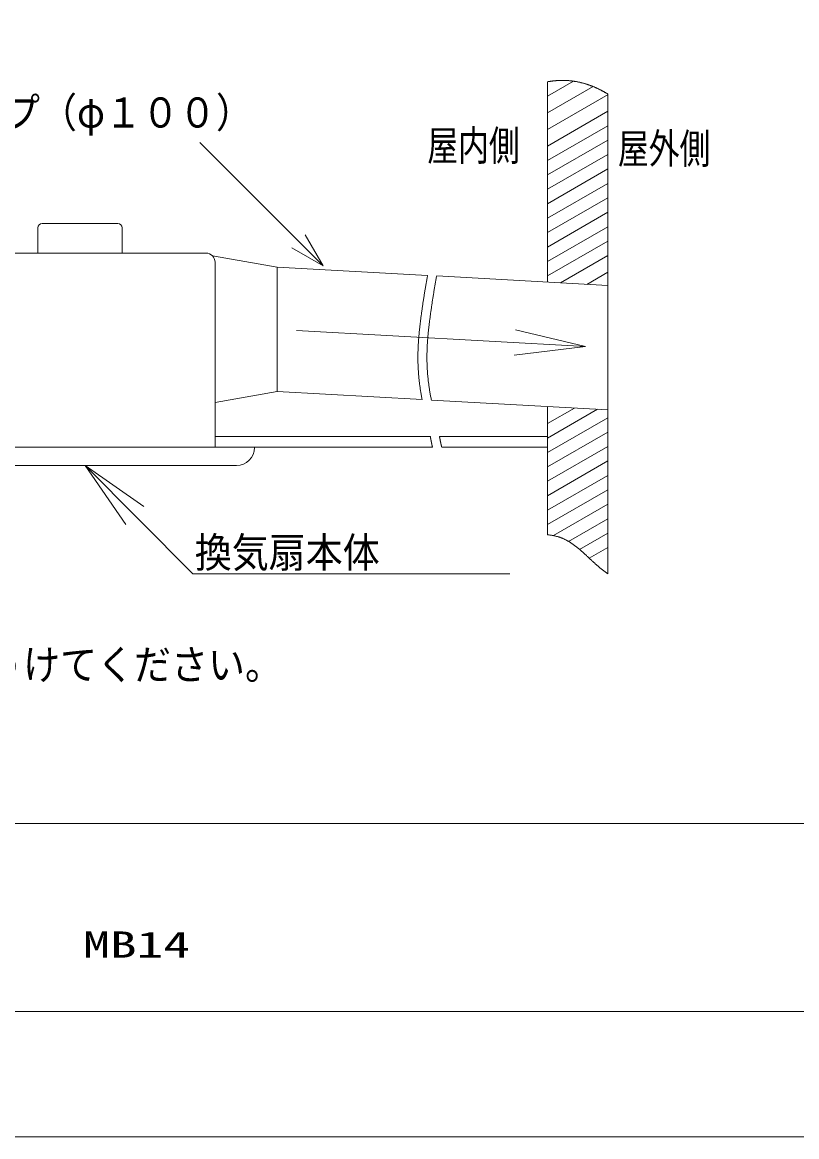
# Model space of a CAD drawing. Units: millimetres on the paper. Extents: x -305 to 305, y -152 to 152.
# Drawn here: x -61.1 to 0.7, y -148.5 to -59.6 of the extents above; entities that cross this region are included whole.
import ezdxf
from ezdxf.enums import TextEntityAlignment as Align

# ---------------------------------------------------------------- set-up
doc = ezdxf.new("R2010")
doc.units = ezdxf.units.MM
for name, color, linetype, lineweight in [('0-0_PV', 7, 'Continuous', 9), ('0-2_0', 7, 'Continuous', 9), ('0-3_1図面枠', 7, 'Continuous', 9), ('0-4_図面枠', 3, 'Continuous', 9), ('0-5_DEFPOINTS', 7, 'Continuous', 9)]:
    doc.layers.add(name, color=color, linetype=linetype, lineweight=lineweight)
doc.styles.add('ＭＳ ゴシック', font='')
doc.styles.get('ＭＳ ゴシック').set_extended_font_data('MS Gothic')

# ---------------------------------------------------------------- blocks, each defined once
blk = doc.blocks.new('_OPEN30')
at = {"layer": '0-2_0'}
blk.add_line((0, 0), (-1, 0), dxfattribs=at)
blk.add_lwpolyline([(-1, 0.2679), (0, 0), (-1, -0.2679)], dxfattribs=at)

msp = doc.modelspace()

# ---------------------------------------------------------------- linework, layer by layer
at = {"layer": '0-0_PV'}
for p, q in [((-19.162, -65.438), (-17.108, -64.251)), ((-19.162, -64.298), (-19.162, -80.293)), ((-19.162, -66.768), (-15.542, -64.677)), ((-19.162, -68.098), (-14.336, -65.312)), ((-14.354, -65.282), (-14.354, -103.582)), ((-19.162, -69.428), (-14.354, -66.652)), ((-19.162, -70.58), (-14.354, -67.804)), ((-46.929, -69.152), (-39.046, -77.035)), ((-19.162, -71.732), (-14.354, -68.956)), ((-19.162, -72.884), (-14.354, -70.108)), ((-19.162, -74.036), (-14.354, -71.26)), ((-19.162, -75.188), (-14.354, -72.412)), ((-19.162, -76.34), (-14.354, -73.564)), ((-19.162, -77.492), (-14.354, -74.716)), ((-59.856, -75.958), (-59.856, -77.978)), ((-59.513, -75.615), (-56.492, -75.615)), ((-53.471, -75.615), (-56.492, -75.615)), ((-53.128, -75.958), (-53.128, -77.978)), ((-19.162, -78.644), (-14.354, -75.868)), ((-19.162, -79.796), (-14.354, -77.02)), ((-66.021, -77.978), (-46.435, -77.978)), ((-45.925, -78.189), (-40.754, -79.088)), ((-18.128, -80.351), (-14.354, -78.172)), ((-45.715, -78.698), (-45.715, -93.473)), ((-40.754, -79.088), (-40.754, -89.024)), ((-40.754, -79.088), (-28.745, -79.758)), ((-28.02, -79.799), (-14.354, -80.562)), ((-16.027, -80.468), (-14.354, -79.502)), ((-16.154, -85.429), (-39.223, -84.141)), ((-16.154, -85.429), (-21.719, -84.105)), ((-16.154, -85.429), (-21.832, -86.125)), ((-45.715, -89.888), (-40.754, -89.024)), ((-40.754, -89.024), (-29.185, -89.664)), ((-28.443, -89.705), (-14.354, -90.486)), ((-19.162, -90.219), (-19.162, -94.913)), ((-19.162, -91.582), (-17.009, -90.339)), ((-19.162, -92.734), (-15.188, -90.44)), ((-19.162, -93.886), (-14.354, -91.11)), ((-19.162, -95.038), (-14.354, -92.262)), ((-45.715, -92.61), (-28.525, -92.61)), ((-27.796, -92.61), (-19.162, -92.61)), ((-79.406, -93.473), (-28.355, -93.473)), ((-42.558, -93.473), (-42.558, -93.493)), ((-27.614, -93.473), (-19.162, -93.473)), ((-19.162, -96.19), (-14.354, -93.414)), ((-68.174, -94.933), (-56.086, -94.933)), ((-56.086, -94.933), (-52.833, -99.638)), ((-56.086, -94.933), (-51.398, -98.212)), ((-56.086, -94.933), (-47.485, -103.58)), ((-43.998, -94.933), (-56.086, -94.933)), ((-19.162, -97.342), (-14.354, -94.566)), ((-19.162, -94.913), (-19.162, -100.457)), ((-19.162, -98.494), (-14.354, -95.718)), ((-19.162, -99.646), (-14.354, -96.87)), ((-18.694, -100.527), (-14.354, -98.022)), ((-17.491, -100.985), (-14.354, -99.174)), ((-16.61, -101.628), (-14.354, -100.326)), ((-15.835, -102.333), (-14.354, -101.478)), ((-47.485, -103.58), (-22.193, -103.58))]:
    msp.add_line(p, q, dxfattribs=at)
for points in [[(-19.164, -64.299), (-19.126, -64.292), (-19.088, -64.286), (-19.05, -64.279), (-19.012, -64.273), (-18.974, -64.267), (-18.935, -64.262), (-18.897, -64.256), (-18.859, -64.251), (-18.82, -64.246), (-18.782, -64.241), (-18.744, -64.237), (-18.705, -64.232), (-18.667, -64.228), (-18.628, -64.224), (-18.59, -64.221), (-18.551, -64.217), (-18.513, -64.214), (-18.474, -64.211), (-18.436, -64.208), (-18.397, -64.206), (-18.358, -64.203), (-18.32, -64.201), (-18.281, -64.199), (-18.242, -64.197), (-18.204, -64.196), (-18.165, -64.195), (-18.127, -64.194), (-18.088, -64.193), (-18.049, -64.192), (-18.01, -64.192), (-17.972, -64.192), (-17.933, -64.192), (-17.894, -64.193), (-17.856, -64.193), (-17.817, -64.194), (-17.778, -64.195), (-17.74, -64.196), (-17.701, -64.198), (-17.663, -64.2)], [(-17.663, -64.2), (-17.624, -64.202), (-17.585, -64.204), (-17.547, -64.207), (-17.508, -64.209), (-17.47, -64.212), (-17.431, -64.215), (-17.392, -64.219), (-17.354, -64.222), (-17.315, -64.226), (-17.277, -64.23), (-17.239, -64.235), (-17.2, -64.239), (-17.162, -64.244), (-17.123, -64.249), (-17.085, -64.255), (-17.047, -64.26), (-17.009, -64.266), (-16.97, -64.272), (-16.932, -64.278), (-16.894, -64.285), (-16.856, -64.291), (-16.818, -64.298), (-16.78, -64.306), (-16.742, -64.313), (-16.704, -64.321), (-16.666, -64.329), (-16.628, -64.337), (-16.591, -64.345), (-16.553, -64.354), (-16.515, -64.363), (-16.478, -64.372), (-16.44, -64.381), (-16.403, -64.391), (-16.365, -64.4), (-16.328, -64.41), (-16.291, -64.421), (-16.253, -64.431), (-16.216, -64.442), (-16.179, -64.453)], [(-16.179, -64.453), (-16.142, -64.464), (-16.105, -64.475), (-16.068, -64.487), (-16.031, -64.499), (-15.995, -64.511), (-15.958, -64.523), (-15.921, -64.535), (-15.885, -64.548), (-15.848, -64.561), (-15.812, -64.574), (-15.776, -64.587), (-15.739, -64.601), (-15.703, -64.614), (-15.667, -64.628), (-15.631, -64.642), (-15.595, -64.657), (-15.559, -64.671), (-15.524, -64.686), (-15.488, -64.701), (-15.452, -64.716), (-15.417, -64.731), (-15.381, -64.746), (-15.346, -64.762), (-15.311, -64.778), (-15.275, -64.794), (-15.24, -64.81), (-15.205, -64.826), (-15.17, -64.843), (-15.135, -64.86), (-15.101, -64.877), (-15.066, -64.894), (-15.031, -64.911), (-14.997, -64.928), (-14.962, -64.946), (-14.928, -64.963), (-14.893, -64.981), (-14.859, -64.999), (-14.825, -65.017), (-14.791, -65.035)], [(-14.791, -65.035), (-14.757, -65.053), (-14.723, -65.072), (-14.689, -65.09), (-14.655, -65.109), (-14.621, -65.128), (-14.587, -65.147), (-14.554, -65.166), (-14.52, -65.185), (-14.486, -65.204), (-14.453, -65.223), (-14.42, -65.243), (-14.386, -65.263), (-14.353, -65.282)], [(-28.92, -80.74), (-28.907, -80.664), (-28.894, -80.588), (-28.881, -80.513), (-28.868, -80.437), (-28.855, -80.361), (-28.841, -80.286), (-28.828, -80.21), (-28.814, -80.135), (-28.801, -80.059), (-28.787, -79.984), (-28.773, -79.908), (-28.759, -79.833), (-28.745, -79.757), (-28.745, -79.757)], [(-28.197, -80.781), (-28.184, -80.706), (-28.171, -80.63), (-28.158, -80.554), (-28.144, -80.479), (-28.131, -80.403), (-28.117, -80.327), (-28.104, -80.252), (-28.09, -80.176), (-28.076, -80.101), (-28.062, -80.025), (-28.048, -79.949), (-28.034, -79.874), (-28.02, -79.799)], [(-29.35, -83.703), (-29.341, -83.627), (-29.332, -83.55), (-29.322, -83.474), (-29.313, -83.398), (-29.303, -83.322), (-29.294, -83.246), (-29.284, -83.17), (-29.274, -83.093), (-29.264, -83.017), (-29.254, -82.941), (-29.243, -82.865), (-29.233, -82.789), (-29.223, -82.713), (-29.212, -82.637), (-29.201, -82.561), (-29.19, -82.485), (-29.18, -82.409), (-29.169, -82.333), (-29.158, -82.257), (-29.146, -82.181), (-29.135, -82.105), (-29.124, -82.029), (-29.113, -81.953), (-29.101, -81.877), (-29.09, -81.801), (-29.078, -81.725), (-29.066, -81.649), (-29.055, -81.574), (-29.043, -81.498), (-29.031, -81.422), (-29.019, -81.346), (-29.007, -81.27), (-28.995, -81.194), (-28.983, -81.119), (-28.97, -81.043), (-28.958, -80.967), (-28.945, -80.891), (-28.933, -80.816), (-28.92, -80.74)], [(-28.63, -83.745), (-28.621, -83.669), (-28.612, -83.593), (-28.602, -83.516), (-28.593, -83.44), (-28.583, -83.364), (-28.573, -83.288), (-28.563, -83.212), (-28.553, -83.135), (-28.543, -83.059), (-28.533, -82.983), (-28.522, -82.907), (-28.512, -82.831), (-28.501, -82.755), (-28.491, -82.679), (-28.48, -82.603), (-28.469, -82.527), (-28.458, -82.451), (-28.447, -82.375), (-28.436, -82.299), (-28.425, -82.223), (-28.414, -82.147), (-28.402, -82.071), (-28.391, -81.995), (-28.379, -81.919), (-28.368, -81.843), (-28.356, -81.767), (-28.344, -81.691), (-28.332, -81.615), (-28.321, -81.539), (-28.309, -81.463), (-28.297, -81.388), (-28.284, -81.312), (-28.272, -81.236), (-28.26, -81.16), (-28.247, -81.084), (-28.235, -81.009), (-28.222, -80.933), (-28.21, -80.857), (-28.197, -80.781)], [(-29.514, -86.691), (-29.516, -86.614), (-29.517, -86.537), (-29.517, -86.46), (-29.518, -86.384), (-29.518, -86.307), (-29.518, -86.23), (-29.517, -86.153), (-29.516, -86.076), (-29.515, -86), (-29.513, -85.923), (-29.512, -85.846), (-29.509, -85.769), (-29.507, -85.693), (-29.504, -85.616), (-29.501, -85.539), (-29.497, -85.462), (-29.494, -85.386), (-29.49, -85.309), (-29.485, -85.232), (-29.481, -85.156), (-29.476, -85.079), (-29.471, -85.002), (-29.466, -84.926), (-29.46, -84.849), (-29.454, -84.773), (-29.448, -84.696), (-29.442, -84.62), (-29.435, -84.543), (-29.429, -84.467), (-29.422, -84.39), (-29.414, -84.314), (-29.407, -84.237), (-29.399, -84.161), (-29.392, -84.085), (-29.384, -84.008), (-29.375, -83.932), (-29.367, -83.856), (-29.358, -83.779), (-29.35, -83.703)], [(-28.793, -86.734), (-28.795, -86.657), (-28.796, -86.58), (-28.797, -86.504), (-28.798, -86.427), (-28.798, -86.35), (-28.798, -86.273), (-28.798, -86.196), (-28.797, -86.12), (-28.796, -86.043), (-28.794, -85.966), (-28.792, -85.889), (-28.79, -85.812), (-28.788, -85.736), (-28.785, -85.659), (-28.782, -85.582), (-28.779, -85.505), (-28.775, -85.429), (-28.771, -85.352), (-28.767, -85.275), (-28.762, -85.198), (-28.757, -85.122), (-28.752, -85.045), (-28.747, -84.968), (-28.741, -84.892), (-28.735, -84.815), (-28.729, -84.739), (-28.723, -84.662), (-28.716, -84.586), (-28.71, -84.509), (-28.702, -84.433), (-28.695, -84.356), (-28.688, -84.28), (-28.68, -84.203), (-28.672, -84.127), (-28.664, -84.05), (-28.656, -83.974), (-28.647, -83.898), (-28.639, -83.821), (-28.63, -83.745)], [(-29.185, -89.664), (-29.2, -89.588), (-29.214, -89.513), (-29.228, -89.437), (-29.242, -89.362), (-29.255, -89.286), (-29.268, -89.211), (-29.28, -89.135), (-29.293, -89.059), (-29.305, -88.983), (-29.317, -88.907), (-29.328, -88.831), (-29.339, -88.755), (-29.35, -88.679), (-29.36, -88.603), (-29.371, -88.527), (-29.38, -88.451), (-29.39, -88.375), (-29.399, -88.299), (-29.408, -88.222), (-29.417, -88.146), (-29.425, -88.07), (-29.433, -87.993), (-29.44, -87.917), (-29.448, -87.84), (-29.454, -87.764), (-29.461, -87.687), (-29.467, -87.611), (-29.473, -87.534), (-29.479, -87.458), (-29.484, -87.381), (-29.489, -87.304), (-29.493, -87.228), (-29.497, -87.151), (-29.501, -87.074), (-29.504, -86.998), (-29.507, -86.921), (-29.51, -86.844), (-29.512, -86.767), (-29.514, -86.691)], [(-28.443, -89.706), (-28.458, -89.63), (-28.473, -89.555), (-28.488, -89.48), (-28.502, -89.404), (-28.516, -89.329), (-28.53, -89.253), (-28.543, -89.177), (-28.556, -89.102), (-28.569, -89.026), (-28.581, -88.95), (-28.593, -88.874), (-28.605, -88.798), (-28.616, -88.722), (-28.627, -88.646), (-28.638, -88.57), (-28.648, -88.494), (-28.659, -88.418), (-28.668, -88.342), (-28.678, -88.266), (-28.687, -88.189), (-28.696, -88.113), (-28.704, -88.037), (-28.712, -87.96), (-28.72, -87.884), (-28.728, -87.807), (-28.735, -87.731), (-28.741, -87.654), (-28.748, -87.578), (-28.754, -87.501), (-28.759, -87.425), (-28.764, -87.348), (-28.769, -87.271), (-28.774, -87.195), (-28.778, -87.118), (-28.782, -87.041), (-28.785, -86.964), (-28.788, -86.888), (-28.791, -86.811), (-28.793, -86.734)], [(-28.525, -92.609), (-28.525, -92.613), (-28.524, -92.618), (-28.523, -92.623), (-28.522, -92.627), (-28.522, -92.632), (-28.521, -92.636), (-28.52, -92.641), (-28.52, -92.646), (-28.519, -92.65), (-28.518, -92.655), (-28.517, -92.659), (-28.517, -92.664), (-28.516, -92.668), (-28.515, -92.673), (-28.514, -92.678), (-28.514, -92.682), (-28.513, -92.687), (-28.512, -92.691), (-28.511, -92.696), (-28.511, -92.7), (-28.51, -92.705), (-28.509, -92.71), (-28.508, -92.714), (-28.508, -92.719), (-28.507, -92.723), (-28.506, -92.728), (-28.505, -92.732), (-28.505, -92.737), (-28.504, -92.742), (-28.503, -92.746), (-28.502, -92.751), (-28.501, -92.755), (-28.501, -92.76), (-28.5, -92.764), (-28.499, -92.769), (-28.498, -92.773), (-28.498, -92.778), (-28.497, -92.783), (-28.496, -92.787)], [(-28.496, -92.787), (-28.495, -92.792), (-28.494, -92.796), (-28.494, -92.801), (-28.493, -92.805), (-28.492, -92.81), (-28.491, -92.815), (-28.49, -92.819), (-28.49, -92.824), (-28.489, -92.828), (-28.488, -92.833), (-28.487, -92.837), (-28.486, -92.842), (-28.486, -92.847), (-28.485, -92.851), (-28.484, -92.856), (-28.483, -92.86), (-28.482, -92.865), (-28.481, -92.869), (-28.481, -92.874), (-28.48, -92.878), (-28.479, -92.883), (-28.478, -92.888), (-28.477, -92.892), (-28.476, -92.897), (-28.476, -92.901), (-28.475, -92.906), (-28.474, -92.91), (-28.473, -92.915), (-28.472, -92.919), (-28.471, -92.924), (-28.471, -92.929), (-28.47, -92.933), (-28.469, -92.938), (-28.468, -92.942), (-28.467, -92.947), (-28.466, -92.951), (-28.465, -92.956), (-28.465, -92.96), (-28.464, -92.965)], [(-28.464, -92.965), (-28.463, -92.97), (-28.462, -92.974), (-28.461, -92.979), (-28.46, -92.983), (-28.459, -92.988), (-28.459, -92.992), (-28.458, -92.997), (-28.457, -93.001), (-28.456, -93.006), (-28.455, -93.01), (-28.454, -93.015), (-28.453, -93.02), (-28.452, -93.024), (-28.451, -93.029), (-28.451, -93.033), (-28.45, -93.038), (-28.449, -93.042), (-28.448, -93.047), (-28.447, -93.051), (-28.446, -93.056), (-28.445, -93.06), (-28.444, -93.065), (-28.443, -93.07), (-28.442, -93.074), (-28.442, -93.079), (-28.441, -93.083), (-28.44, -93.088), (-28.439, -93.092), (-28.438, -93.097), (-28.437, -93.101), (-28.436, -93.106), (-28.435, -93.11), (-28.434, -93.115), (-28.433, -93.119), (-28.432, -93.124), (-28.431, -93.129), (-28.431, -93.133), (-28.43, -93.138), (-28.429, -93.142)], [(-28.429, -93.142), (-28.428, -93.147), (-28.427, -93.151), (-28.426, -93.156), (-28.425, -93.16), (-28.424, -93.165), (-28.423, -93.169), (-28.422, -93.174), (-28.421, -93.178), (-28.42, -93.183), (-28.419, -93.188), (-28.418, -93.192), (-28.417, -93.197), (-28.416, -93.201), (-28.415, -93.206), (-28.414, -93.21), (-28.413, -93.215), (-28.412, -93.219), (-28.412, -93.224), (-28.411, -93.228), (-28.41, -93.233), (-28.409, -93.237), (-28.408, -93.242), (-28.407, -93.246), (-28.406, -93.251), (-28.405, -93.255), (-28.404, -93.26), (-28.403, -93.265), (-28.402, -93.269), (-28.401, -93.274), (-28.4, -93.278), (-28.399, -93.283), (-28.398, -93.287), (-28.397, -93.292), (-28.396, -93.296), (-28.395, -93.301), (-28.394, -93.305), (-28.393, -93.31), (-28.392, -93.314), (-28.391, -93.319)], [(-28.391, -93.319), (-28.39, -93.323), (-28.389, -93.328), (-28.388, -93.332), (-28.387, -93.337), (-28.386, -93.341), (-28.385, -93.346), (-28.384, -93.35), (-28.383, -93.355), (-28.382, -93.36), (-28.381, -93.364), (-28.38, -93.369), (-28.379, -93.373), (-28.378, -93.378), (-28.377, -93.382), (-28.375, -93.387), (-28.374, -93.391), (-28.373, -93.396), (-28.372, -93.4), (-28.371, -93.405), (-28.37, -93.409), (-28.369, -93.414), (-28.368, -93.418), (-28.367, -93.423), (-28.366, -93.427), (-28.365, -93.432), (-28.364, -93.436), (-28.363, -93.441), (-28.362, -93.445), (-28.361, -93.45), (-28.36, -93.454), (-28.359, -93.459), (-28.358, -93.463), (-28.357, -93.468), (-28.356, -93.472)], [(-27.796, -92.611), (-27.795, -92.615), (-27.794, -92.62), (-27.793, -92.624), (-27.793, -92.629), (-27.792, -92.633), (-27.791, -92.638), (-27.79, -92.643), (-27.79, -92.647), (-27.789, -92.652), (-27.788, -92.656), (-27.787, -92.661), (-27.786, -92.665), (-27.786, -92.67), (-27.785, -92.674), (-27.784, -92.679), (-27.783, -92.683), (-27.782, -92.688), (-27.782, -92.693), (-27.781, -92.697), (-27.78, -92.702), (-27.779, -92.706), (-27.778, -92.711), (-27.778, -92.715), (-27.777, -92.72), (-27.776, -92.724), (-27.775, -92.729), (-27.774, -92.733), (-27.774, -92.738), (-27.773, -92.743), (-27.772, -92.747), (-27.771, -92.752), (-27.77, -92.756), (-27.769, -92.761), (-27.769, -92.765), (-27.768, -92.77), (-27.767, -92.774), (-27.766, -92.779), (-27.765, -92.783), (-27.764, -92.788)], [(-27.764, -92.788), (-27.764, -92.792), (-27.763, -92.797), (-27.762, -92.802), (-27.761, -92.806), (-27.76, -92.811), (-27.759, -92.815), (-27.758, -92.82), (-27.758, -92.824), (-27.757, -92.829), (-27.756, -92.833), (-27.755, -92.838), (-27.754, -92.842), (-27.753, -92.847), (-27.752, -92.851), (-27.752, -92.856), (-27.751, -92.86), (-27.75, -92.865), (-27.749, -92.87), (-27.748, -92.874), (-27.747, -92.879), (-27.746, -92.883), (-27.745, -92.888), (-27.745, -92.892), (-27.744, -92.897), (-27.743, -92.901), (-27.742, -92.906), (-27.741, -92.91), (-27.74, -92.915), (-27.739, -92.919), (-27.738, -92.924), (-27.737, -92.928), (-27.736, -92.933), (-27.736, -92.937), (-27.735, -92.942), (-27.734, -92.946), (-27.733, -92.951), (-27.732, -92.956), (-27.731, -92.96), (-27.73, -92.965)], [(-27.73, -92.965), (-27.729, -92.969), (-27.728, -92.974), (-27.727, -92.978), (-27.726, -92.983), (-27.725, -92.987), (-27.725, -92.992), (-27.724, -92.996), (-27.723, -93.001), (-27.722, -93.005), (-27.721, -93.01), (-27.72, -93.014), (-27.719, -93.019), (-27.718, -93.023), (-27.717, -93.028), (-27.716, -93.032), (-27.715, -93.037), (-27.714, -93.041), (-27.713, -93.046), (-27.712, -93.05), (-27.711, -93.055), (-27.71, -93.059), (-27.709, -93.064), (-27.708, -93.068), (-27.707, -93.073), (-27.707, -93.077), (-27.706, -93.082), (-27.705, -93.086), (-27.704, -93.091), (-27.703, -93.096), (-27.702, -93.1), (-27.701, -93.105), (-27.7, -93.109), (-27.699, -93.114), (-27.698, -93.118), (-27.697, -93.123), (-27.696, -93.127), (-27.695, -93.132), (-27.694, -93.136), (-27.693, -93.141)], [(-27.693, -93.141), (-27.692, -93.145), (-27.691, -93.15), (-27.69, -93.154), (-27.689, -93.159), (-27.688, -93.163), (-27.687, -93.168), (-27.686, -93.172), (-27.685, -93.177), (-27.684, -93.181), (-27.683, -93.186), (-27.682, -93.19), (-27.681, -93.195), (-27.68, -93.199), (-27.679, -93.204), (-27.678, -93.208), (-27.677, -93.213), (-27.676, -93.217), (-27.675, -93.222), (-27.674, -93.226), (-27.673, -93.231), (-27.672, -93.235), (-27.671, -93.24), (-27.669, -93.244), (-27.668, -93.249), (-27.667, -93.253), (-27.666, -93.258), (-27.665, -93.262), (-27.664, -93.267), (-27.663, -93.271), (-27.662, -93.276), (-27.661, -93.28), (-27.66, -93.285), (-27.659, -93.289), (-27.658, -93.294), (-27.657, -93.298), (-27.656, -93.303), (-27.655, -93.307), (-27.654, -93.312), (-27.653, -93.316)], [(-27.653, -93.316), (-27.652, -93.32), (-27.651, -93.325), (-27.649, -93.329), (-27.648, -93.334), (-27.647, -93.338), (-27.646, -93.343), (-27.645, -93.347), (-27.644, -93.352), (-27.643, -93.356), (-27.642, -93.361), (-27.641, -93.365), (-27.64, -93.37), (-27.639, -93.374), (-27.638, -93.379), (-27.636, -93.383), (-27.635, -93.388), (-27.634, -93.392), (-27.633, -93.397), (-27.632, -93.401), (-27.631, -93.406), (-27.63, -93.41), (-27.629, -93.415), (-27.628, -93.419), (-27.627, -93.424), (-27.625, -93.428), (-27.624, -93.433), (-27.623, -93.437), (-27.622, -93.442), (-27.621, -93.446), (-27.62, -93.45), (-27.619, -93.455), (-27.618, -93.459), (-27.617, -93.464), (-27.615, -93.468)], [(-19.162, -100.457), (-19.117, -100.461), (-19.073, -100.466), (-19.028, -100.471), (-18.983, -100.477), (-18.939, -100.483), (-18.894, -100.49), (-18.85, -100.497), (-18.806, -100.505), (-18.761, -100.513), (-18.717, -100.522), (-18.673, -100.531), (-18.629, -100.54), (-18.585, -100.55), (-18.541, -100.56), (-18.498, -100.571), (-18.454, -100.582), (-18.41, -100.594), (-18.367, -100.606), (-18.324, -100.619), (-18.281, -100.632), (-18.238, -100.646), (-18.195, -100.66), (-18.153, -100.675), (-18.11, -100.69), (-18.068, -100.706), (-18.026, -100.722), (-17.985, -100.739), (-17.943, -100.756), (-17.902, -100.774), (-17.861, -100.792), (-17.82, -100.811), (-17.779, -100.831), (-17.739, -100.851), (-17.699, -100.871), (-17.659, -100.892), (-17.619, -100.913), (-17.58, -100.935), (-17.54, -100.957), (-17.501, -100.979)], [(-17.501, -100.979), (-17.463, -101.002), (-17.424, -101.025), (-17.386, -101.049), (-17.348, -101.073), (-17.31, -101.097), (-17.272, -101.122), (-17.235, -101.147), (-17.198, -101.172), (-17.161, -101.198), (-17.124, -101.224), (-17.088, -101.25), (-17.051, -101.277), (-17.015, -101.304), (-16.979, -101.331), (-16.943, -101.358), (-16.908, -101.385), (-16.872, -101.413), (-16.837, -101.441), (-16.802, -101.469), (-16.767, -101.497), (-16.732, -101.526), (-16.698, -101.554), (-16.663, -101.583), (-16.629, -101.612), (-16.594, -101.641), (-16.56, -101.671), (-16.526, -101.7), (-16.492, -101.73), (-16.459, -101.759), (-16.425, -101.789), (-16.391, -101.819), (-16.358, -101.849), (-16.324, -101.879), (-16.291, -101.909), (-16.258, -101.94), (-16.225, -101.97), (-16.192, -102.001), (-16.159, -102.031), (-16.126, -102.062)], [(-16.126, -102.062), (-16.093, -102.092), (-16.06, -102.123), (-16.027, -102.153), (-15.994, -102.184), (-15.961, -102.215), (-15.928, -102.246), (-15.895, -102.276), (-15.863, -102.307), (-15.83, -102.338), (-15.797, -102.369), (-15.764, -102.399), (-15.731, -102.43), (-15.698, -102.461), (-15.665, -102.491), (-15.633, -102.522), (-15.6, -102.552), (-15.567, -102.583), (-15.533, -102.613), (-15.5, -102.644), (-15.467, -102.674), (-15.434, -102.704), (-15.4, -102.735), (-15.367, -102.765), (-15.333, -102.795), (-15.3, -102.824), (-15.266, -102.854), (-15.232, -102.884), (-15.198, -102.913), (-15.164, -102.942), (-15.13, -102.972), (-15.096, -103.001), (-15.061, -103.03), (-15.027, -103.059), (-14.992, -103.087), (-14.957, -103.116), (-14.923, -103.144), (-14.888, -103.173), (-14.853, -103.201), (-14.818, -103.229)], [(-14.818, -103.229), (-14.782, -103.257), (-14.747, -103.285), (-14.712, -103.313), (-14.676, -103.34), (-14.641, -103.368), (-14.605, -103.395), (-14.569, -103.423), (-14.533, -103.45), (-14.497, -103.477), (-14.461, -103.504), (-14.425, -103.53), (-14.389, -103.557), (-14.353, -103.584), (-14.353, -103.584)]]:
    msp.add_lwpolyline(points, dxfattribs=at)
for centre, radius, start, end in [((-59.513, -75.958), 0.343, 90, 180), ((-53.471, -75.958), 0.343, 0, 90), ((-46.435, -78.698), 0.72, 0, 90), ((-43.998, -93.493), 1.44, 270, 0)]:
    msp.add_arc(centre, radius, start, end, dxfattribs=at)
at = {"layer": '0-4_図面枠'}
msp.add_line((-291.017, -123.498), (108.983, -123.498), dxfattribs=at)
msp.add_lwpolyline([(-291.017, -138.498), (108.983, -138.498), (108.983, 138.502), (-291.017, 138.502)], close=True, dxfattribs=at)
at = {"layer": '0-5_DEFPOINTS'}
msp.add_line((118.983, -148.498), (-301.017, -148.498), dxfattribs=at)

# ---------------------------------------------------------------- block references
at = {"layer": '0-0_PV', "xscale": 2.77, "yscale": 2.77, "rotation": 315}
msp.add_blockref('_OPEN30', (-37.087, -78.994), dxfattribs=at)

# ---------------------------------------------------------------- texts
at = {"layer": '0-0_PV', "style": 'ＭＳ ゴシック'}
for s, width, p in [('パイプ（φ１００）', 0.9, (-68.545, -68.678)), ('屋内側', 0.75, (-28.773, -71.315)), ('屋外側', 0.75, (-13.554, -71.555)), ('換気扇本体', 0.9, (-47.329, -103.79)), ('注）ダクトは必ず屋外側に勾配をもうけてください。', 0.9, (-111.227, -112.741))]:
    msp.add_text(s, height=2.405, dxfattribs=dict(at, width=width)).set_placement(p, align=Align.BOTTOM_LEFT)
at = {"layer": '0-3_1図面枠', "style": 'ＭＳ ゴシック', "width": 1.5}
msp.add_text('MB14', height=2.092, dxfattribs=at).set_placement((-56.239, -134.835), align=Align.BOTTOM_LEFT)

doc.saveas('drawing.dxf')
